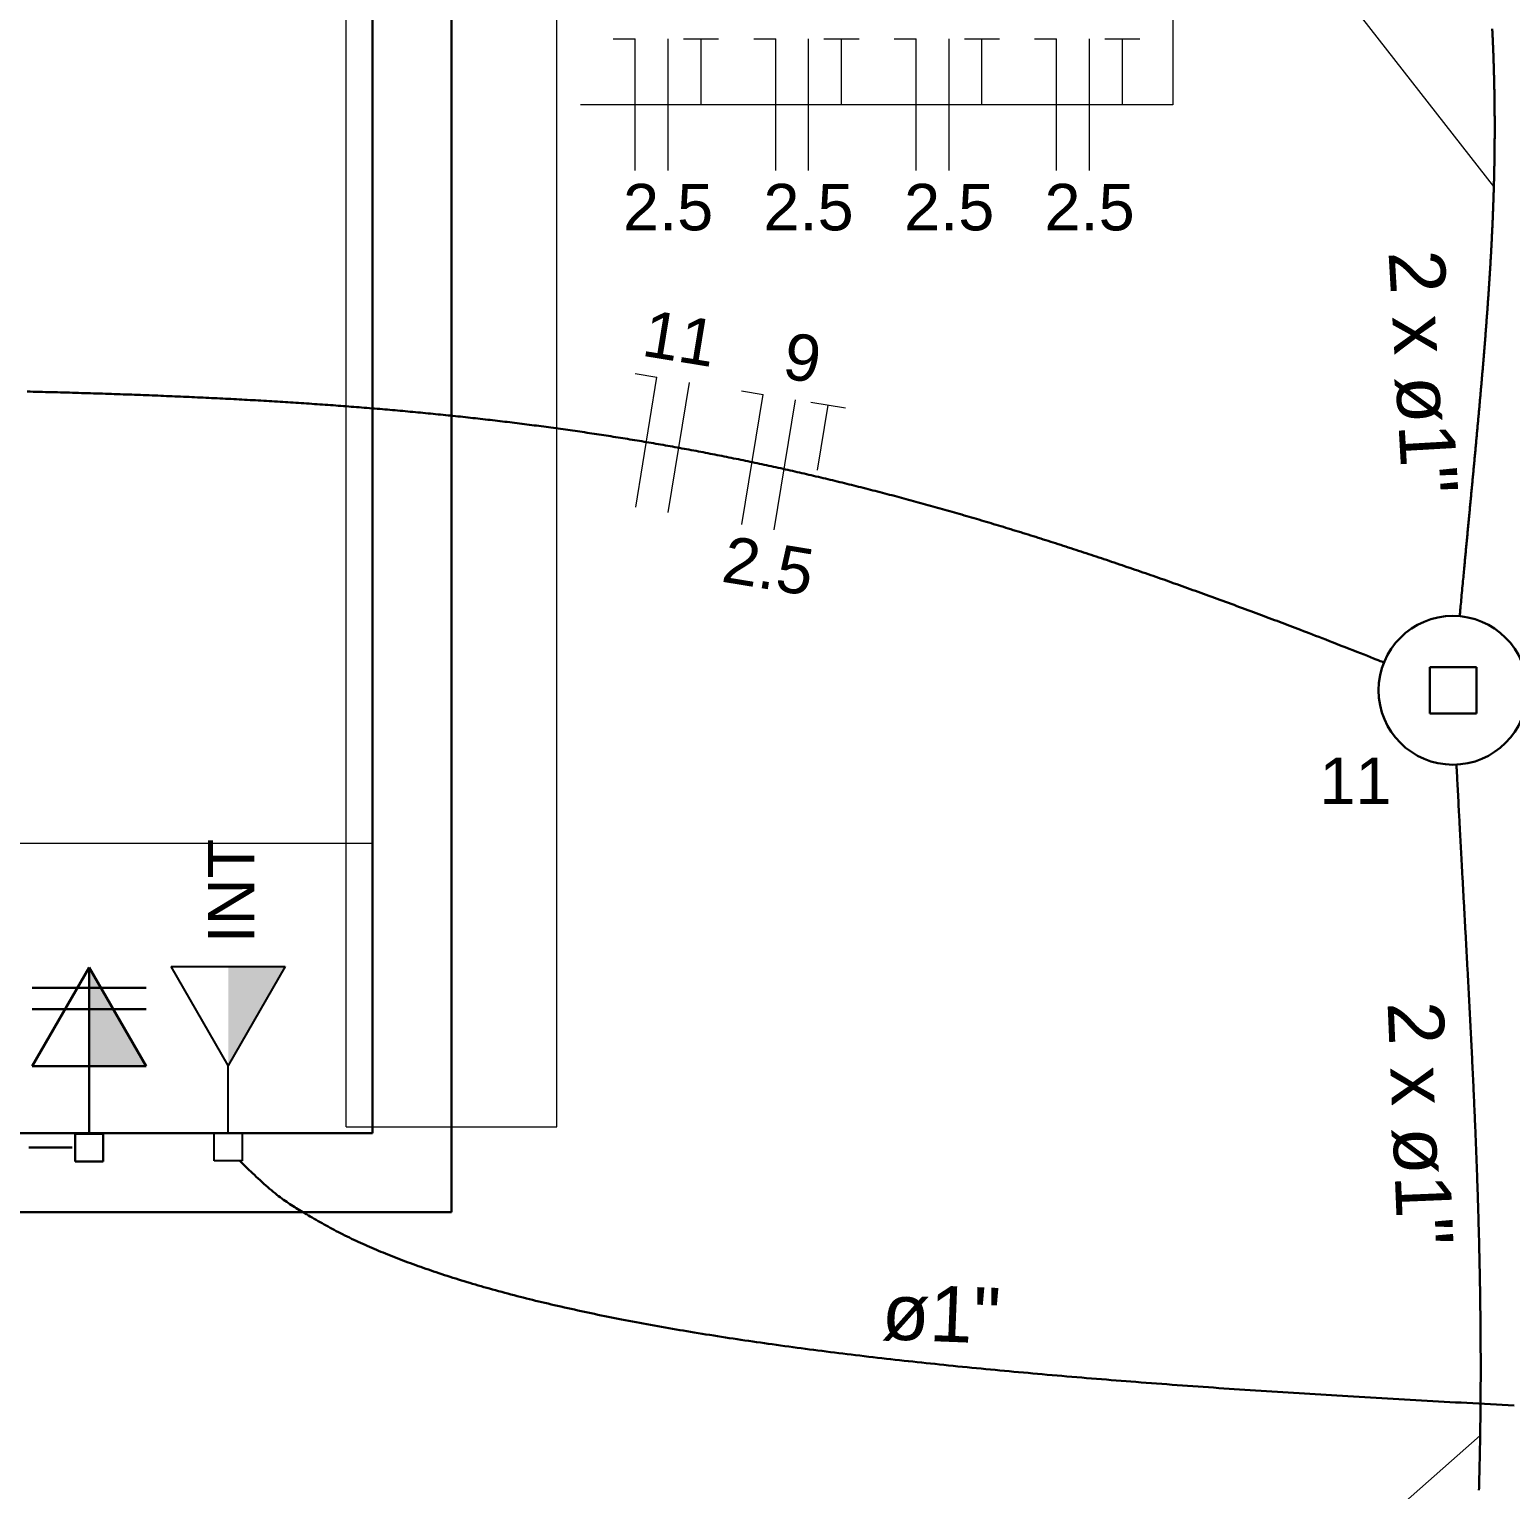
# Model space of a CAD drawing. Header units: millimetres. Extents: x 0 to 55.3, y 20.8 to 61.4.
# Drawn here: x 3.998 to 6.808, y 38.699 to 41.471 of the extents above; entities that cross this region are included whole.
import ezdxf

# ---------------------------------------------------------------- set-up
doc = ezdxf.new("R2010")
doc.units = ezdxf.units.MM
for name, color, linetype, lineweight in [('ARQ_-_ALV_5', 1, 'Continuous', 30), ('EL-Condutos', 4, 'Continuous', 30), ('EL-Fios', 2, 'Continuous', 20), ('EL-Textos_condutos', 2, 'Continuous', 20), ('EL-Textos_fios', 2, 'Continuous', 20), ('EL-Textos_pontos', 2, 'Continuous', 30), ('FINA', 8, 'Continuous', 5), ('P-SIMBOL', 3, 'Continuous', 30), ('TE-Condutos', 3, 'Continuous', 30), ('TE-Textos_condutos', 7, 'Continuous', 20), ('TE-Textos_pontos', 2, 'Continuous', 30)]:
    doc.layers.add(name, color=color, linetype=linetype, lineweight=lineweight)
doc.styles.add('Arial', font='Arial')

msp = doc.modelspace()

# ---------------------------------------------------------------- hatches: boundary and pattern name
at = {"linetype": 'Continuous'}
msp.add_hatch(color=3, dxfattribs=at).paths.add_polyline_path([(4.374532, 39.691449), (4.374532, 39.503949), (4.482532, 39.691449)])
at = {"layer": 'P-SIMBOL', "linetype": 'Continuous'}
msp.add_hatch(color=256, dxfattribs=at).paths.add_polyline_path([(4.110502, 39.502299), (4.110502, 39.689849), (4.218752, 39.502349)])

# ---------------------------------------------------------------- linework, layer by layer
at = {"color": 3}
for p, q in [((4.266532, 39.691449), (4.482532, 39.691449)), ((4.374532, 39.503949), (4.266532, 39.691449)), ((4.482532, 39.691449), (4.374532, 39.503949)), ((4.374532, 39.375449), (4.374532, 39.503949)), ((4.348032, 39.375449), (4.401032, 39.375449)), ((4.348032, 39.322449), (4.348032, 39.375449)), ((4.401032, 39.375449), (4.401032, 39.322449)), ((4.401032, 39.322449), (4.348032, 39.322449))]:
    msp.add_line(p, q, dxfattribs=at)
at = {"layer": 'ARQ_-_ALV_5'}
for p, q in [((4.648502, 40.376499), (4.648502, 41.875499)), ((4.798502, 40.376499), (4.798502, 41.875499)), ((4.648502, 39.375499), (4.648502, 40.376499)), ((4.798502, 40.376499), (4.798502, 39.225499)), ((1.650002, 39.375499), (4.648502, 39.375499)), ((1.650002, 39.225499), (4.798502, 39.225499))]:
    msp.add_line(p, q, dxfattribs=at)
at = {"layer": 'EL-Condutos', "linetype": 'Continuous', "flags": 128}
for points in [[(6.712027, 40.357023), (6.712053, 40.357305), (6.712129, 40.358125), (6.712252, 40.359448), (6.712419, 40.361237), (6.712625, 40.363455), (6.712868, 40.366065), (6.713144, 40.36903), (6.71345, 40.372315), (6.713783, 40.375883), (6.714138, 40.379696), (6.714513, 40.383718), (6.714904, 40.387913), (6.715308, 40.392244), (6.715721, 40.396675), (6.716141, 40.401168), (6.716563, 40.405687), (6.716984, 40.410195), (6.717402, 40.414656), (6.717811, 40.419034), (6.71821, 40.42329), (6.718581, 40.42725), (6.71894, 40.431072), (6.719287, 40.434768), (6.719624, 40.438345), (6.719951, 40.441814), (6.720268, 40.445183), (6.720578, 40.448462), (6.72088, 40.451661), (6.721176, 40.454787), (6.721466, 40.457852), (6.721751, 40.460863), (6.722033, 40.463831), (6.722311, 40.466765), (6.722588, 40.469673), (6.722863, 40.472565), (6.723137, 40.47545), (6.723412, 40.478339), (6.723688, 40.481239), (6.723966, 40.48416), (6.724247, 40.487112), (6.724522, 40.489994), (6.7248, 40.492912), (6.725081, 40.495861), (6.725364, 40.49884), (6.725651, 40.501847), (6.725939, 40.504879), (6.72623, 40.507934), (6.726523, 40.51101), (6.726818, 40.514103), (6.727114, 40.517213), (6.727412, 40.520336), (6.72771, 40.52347), (6.72801, 40.526612), (6.72831, 40.529761), (6.72861, 40.532914), (6.728911, 40.536069), (6.729212, 40.539223), (6.729512, 40.542374), (6.729812, 40.54552), (6.730111, 40.548658), (6.730399, 40.55168), (6.730686, 40.554692), (6.730973, 40.557697), (6.731259, 40.560694), (6.731544, 40.563684), (6.731828, 40.566668), (6.732112, 40.569645), (6.732395, 40.572618), (6.732678, 40.575586), (6.732961, 40.57855), (6.733243, 40.58151), (6.733525, 40.584468), (6.733806, 40.587423), (6.734087, 40.590377), (6.734369, 40.59333), (6.73465, 40.596282), (6.73493, 40.599235), (6.735211, 40.602188), (6.735492, 40.605143), (6.735773, 40.6081), (6.736045, 40.610962), (6.736317, 40.613827), (6.736589, 40.616694), (6.736861, 40.619563), (6.737134, 40.622434), (6.737406, 40.625306), (6.737678, 40.62818), (6.73795, 40.631055), (6.738222, 40.633931), (6.738494, 40.636809), (6.738766, 40.639687), (6.739038, 40.642566), (6.73931, 40.645446), (6.739581, 40.648326), (6.739853, 40.651206), (6.740124, 40.654087), (6.740395, 40.656967), (6.740666, 40.659847), (6.740936, 40.662727), (6.741206, 40.665607), (6.741468, 40.668397), (6.741729, 40.671187), (6.74199, 40.673976), (6.742251, 40.676765), (6.742512, 40.679553), (6.742772, 40.682341), (6.743032, 40.685128), (6.743291, 40.687915), (6.743551, 40.690702), (6.74381, 40.693489), (6.744068, 40.696275), (6.744327, 40.699061), (6.744585, 40.701848), (6.744843, 40.704634), (6.7451, 40.70742), (6.745357, 40.710206), (6.745614, 40.712992), (6.74587, 40.715778), (6.746127, 40.718564), (6.746382, 40.721351), (6.746631, 40.724057), (6.746878, 40.726764), (6.747126, 40.729471), (6.747373, 40.732177), (6.74762, 40.734885), (6.747866, 40.737592), (6.748112, 40.740299), (6.748358, 40.743006), (6.748603, 40.745714), (6.748848, 40.748422), (6.749092, 40.751129), (6.749337, 40.753837), (6.74958, 40.756545), (6.749824, 40.759253), (6.750066, 40.761961), (6.750309, 40.764669), (6.750551, 40.767377), (6.750792, 40.770086), (6.751033, 40.772794), (6.751274, 40.775502), (6.751507, 40.778138), (6.751741, 40.780774), (6.751974, 40.783411), (6.752206, 40.786047), (6.752438, 40.788683), (6.752669, 40.79132), (6.7529, 40.793956), (6.75313, 40.796592), (6.75336, 40.799228), (6.753589, 40.801865), (6.753818, 40.804501), (6.754046, 40.807138), (6.754274, 40.809774), (6.754501, 40.812411), (6.754728, 40.815047), (6.754954, 40.817684), (6.75518, 40.820321), (6.755404, 40.822957), (6.755629, 40.825594), (6.755853, 40.828231), (6.75607, 40.830804), (6.756288, 40.833378), (6.756504, 40.835951), (6.75672, 40.838524), (6.756936, 40.841098), (6.757151, 40.843672), (6.757365, 40.846245), (6.757579, 40.848819), (6.757792, 40.851393), (6.758004, 40.853967), (6.758216, 40.856541), (6.758427, 40.859115), (6.758637, 40.861689), (6.758847, 40.864263), (6.759056, 40.866837), (6.759264, 40.869411), (6.759472, 40.871985), (6.759679, 40.874559), (6.759885, 40.877134), (6.760091, 40.879708), (6.760292, 40.882227), (6.760491, 40.884747), (6.760691, 40.887266), (6.760889, 40.889786), (6.761087, 40.892305), (6.761284, 40.894825), (6.76148, 40.897344), (6.761675, 40.899864), (6.76187, 40.902384), (6.762064, 40.904904), (6.762258, 40.907423), (6.76245, 40.909943), (6.762642, 40.912463), (6.762833, 40.914983), (6.763023, 40.917503), (6.763212, 40.920023), (6.763401, 40.922544), (6.763589, 40.925064), (6.763775, 40.927584), (6.763962, 40.930105), (6.764143, 40.932578), (6.764324, 40.935052), (6.764505, 40.937526), (6.764684, 40.94), (6.764863, 40.942474), (6.76504, 40.944948), (6.765217, 40.947422), (6.765393, 40.949896), (6.765568, 40.95237), (6.765743, 40.954845), (6.765916, 40.957319), (6.766088, 40.959793), (6.76626, 40.962268), (6.766431, 40.964742), (6.766601, 40.967217), (6.76677, 40.969691), (6.766938, 40.972166), (6.767105, 40.974641), (6.767271, 40.977116), (6.767436, 40.979591), (6.767598, 40.982027), (6.767759, 40.984464), (6.767918, 40.986901), (6.768077, 40.989338), (6.768235, 40.991775), (6.768392, 40.994212), (6.768549, 40.996649), (6.768704, 40.999086), (6.768858, 41.001523), (6.769011, 41.003961), (6.769163, 41.006398), (6.769314, 41.008836), (6.769464, 41.011273), (6.769614, 41.013711), (6.769762, 41.016148), (6.769909, 41.018586), (6.770055, 41.021023), (6.7702, 41.023461), (6.770344, 41.025899), (6.770487, 41.028337), (6.770627, 41.030745), (6.770766, 41.033154), (6.770904, 41.035562), (6.771041, 41.037971), (6.771178, 41.040379), (6.771312, 41.042788), (6.771446, 41.045196), (6.771579, 41.047605), (6.771711, 41.050014), (6.771841, 41.052423), (6.771971, 41.054832), (6.772099, 41.057241), (6.772227, 41.05965), (6.772353, 41.062059), (6.772478, 41.064468), (6.772602, 41.066877), (6.772725, 41.069286), (6.772847, 41.071696), (6.772967, 41.074105), (6.773086, 41.076514), (6.773204, 41.078903), (6.77332, 41.081291), (6.773435, 41.08368), (6.773548, 41.086068), (6.773661, 41.088457), (6.773772, 41.090846), (6.773883, 41.093235), (6.773992, 41.095623), (6.7741, 41.098012), (6.774206, 41.100401), (6.774312, 41.10279), (6.774416, 41.105179), (6.774519, 41.107568), (6.774621, 41.109957), (6.774722, 41.112347), (6.774821, 41.114736), (6.774919, 41.117125), (6.775016, 41.119514), (6.775112, 41.121904), (6.775207, 41.124293), (6.775299, 41.12667), (6.775391, 41.129048), (6.775481, 41.131425), (6.77557, 41.133802), (6.775658, 41.136179), (6.775745, 41.138557), (6.77583, 41.140934), (6.775914, 41.143312), (6.775996, 41.145689), (6.776078, 41.148067), (6.776158, 41.150444), (6.776237, 41.152822), (6.776314, 41.155199), (6.77639, 41.157577), (6.776465, 41.159955), (6.776539, 41.162333), (6.776611, 41.164711), (6.776682, 41.167088), (6.776752, 41.169466), (6.77682, 41.171844), (6.776887, 41.174219), (6.776952, 41.176593), (6.777017, 41.178968), (6.777079, 41.181342), (6.777141, 41.183717), (6.777201, 41.186091), (6.77726, 41.188466), (6.777317, 41.19084), (6.777373, 41.193215), (6.777428, 41.19559), (6.777481, 41.197964), (6.777533, 41.200339), (6.777584, 41.202714), (6.777633, 41.205089), (6.777681, 41.207464), (6.777727, 41.209838), (6.777772, 41.212213), (6.777816, 41.214588), (6.777858, 41.216963), (6.777898, 41.219338), (6.777938, 41.221718), (6.777976, 41.224099), (6.778013, 41.226479), (6.778048, 41.228859), (6.778082, 41.231239), (6.778114, 41.23362), (6.778145, 41.236), (6.778174, 41.23838), (6.778202, 41.240761), (6.778229, 41.243141), (6.778254, 41.245521), (6.778278, 41.247902), (6.7783, 41.250282), (6.778321, 41.252663), (6.77834, 41.255043), (6.778358, 41.257424), (6.778374, 41.259804), (6.778389, 41.262185), (6.778402, 41.264565), (6.778414, 41.266946), (6.778425, 41.26934), (6.778434, 41.271735), (6.778442, 41.274129), (6.778448, 41.276524), (6.778452, 41.278918), (6.778455, 41.281313), (6.778457, 41.283708), (6.778457, 41.286102), (6.778456, 41.288497), (6.778453, 41.290891), (6.778448, 41.293286), (6.778442, 41.29568), (6.778435, 41.298075), (6.778426, 41.30047), (6.778415, 41.302864), (6.778403, 41.305259), (6.77839, 41.307653), (6.778375, 41.310048), (6.778358, 41.312442), (6.77834, 41.314837), (6.77832, 41.317254), (6.778299, 41.319672), (6.778276, 41.322089), (6.778251, 41.324507), (6.778225, 41.326924), (6.778198, 41.329342), (6.778169, 41.331759), (6.778138, 41.334176), (6.778106, 41.336594), (6.778072, 41.339011), (6.778036, 41.341428), (6.777999, 41.343846), (6.777961, 41.346263), (6.777921, 41.34868), (6.777879, 41.351097), (6.777836, 41.353515), (6.777791, 41.355932), (6.777745, 41.358349), (6.777697, 41.360766), (6.777648, 41.363183), (6.777596, 41.365632), (6.777542, 41.368081), (6.777488, 41.37053), (6.777431, 41.372979), (6.777373, 41.375427), (6.777313, 41.377876), (6.777252, 41.380325), (6.777189, 41.382774), (6.777124, 41.385222), (6.777058, 41.387671), (6.776991, 41.390119), (6.776921, 41.392568), (6.77685, 41.395016), (6.776778, 41.397465), (6.776704, 41.399913), (6.776628, 41.402362), (6.776551, 41.40481), (6.776472, 41.407258), (6.776391, 41.409706), (6.776309, 41.412154), (6.776224, 41.414643), (6.776137, 41.417132), (6.776049, 41.419621), (6.775959, 41.42211), (6.775867, 41.424599), (6.775774, 41.427087), (6.775679, 41.429576), (6.775582, 41.432064), (6.775484, 41.434553), (6.775384, 41.437041), (6.775283, 41.43953), (6.77518, 41.442018), (6.775075, 41.444506), (6.774969, 41.446994), (6.774861, 41.449482), (6.774751, 41.45197), (6.77464, 41.454458), (6.774527, 41.456946), (6.774413, 41.459434), (6.774297, 41.461922), (6.774177, 41.464459), (6.774055, 41.466997), (6.773932, 41.469534), (6.773807, 41.472071)], [(6.56824, 40.268897), (6.56777, 40.269082), (6.566402, 40.269622), (6.564197, 40.270492), (6.561215, 40.271668), (6.557517, 40.273126), (6.553165, 40.274842), (6.54822, 40.27679), (6.542742, 40.278948), (6.536792, 40.28129), (6.530432, 40.283793), (6.523722, 40.286432), (6.516724, 40.289183), (6.509498, 40.292021), (6.502105, 40.294923), (6.494607, 40.297864), (6.487064, 40.30082), (6.479538, 40.303766), (6.472088, 40.306678), (6.464777, 40.309533), (6.457666, 40.312306), (6.451032, 40.314887), (6.444625, 40.317376), (6.43843, 40.319777), (6.432431, 40.322098), (6.426613, 40.324343), (6.42096, 40.32652), (6.415457, 40.328635), (6.410088, 40.330694), (6.404838, 40.332702), (6.399691, 40.334666), (6.394632, 40.336593), (6.389645, 40.338487), (6.384715, 40.340356), (6.379825, 40.342206), (6.374962, 40.344042), (6.370108, 40.345872), (6.365249, 40.3477), (6.360369, 40.349533), (6.355453, 40.351378), (6.350485, 40.35324), (6.345618, 40.355063), (6.340692, 40.356906), (6.33571, 40.358768), (6.330678, 40.360647), (6.325598, 40.362542), (6.320475, 40.364451), (6.315312, 40.366373), (6.310114, 40.368305), (6.304884, 40.370247), (6.299627, 40.372197), (6.294346, 40.374153), (6.289045, 40.376114), (6.283728, 40.378077), (6.2784, 40.380042), (6.273064, 40.382007), (6.267724, 40.38397), (6.262384, 40.38593), (6.257048, 40.387885), (6.25172, 40.389833), (6.246404, 40.391773), (6.241267, 40.393644), (6.236143, 40.395507), (6.231032, 40.397361), (6.225933, 40.399207), (6.220845, 40.401046), (6.215767, 40.402877), (6.210697, 40.404702), (6.205636, 40.40652), (6.200581, 40.408332), (6.195531, 40.410139), (6.190487, 40.41194), (6.185446, 40.413736), (6.180408, 40.415528), (6.175371, 40.417316), (6.170335, 40.4191), (6.165299, 40.420881), (6.160261, 40.422658), (6.155221, 40.424433), (6.150178, 40.426206), (6.14513, 40.427977), (6.140224, 40.429696), (6.135313, 40.431412), (6.130397, 40.433128), (6.125476, 40.434841), (6.120552, 40.436553), (6.115624, 40.438262), (6.110692, 40.43997), (6.105757, 40.441675), (6.100819, 40.443378), (6.095878, 40.445079), (6.090935, 40.446777), (6.085989, 40.448473), (6.081041, 40.450165), (6.076091, 40.451855), (6.07114, 40.453542), (6.066188, 40.455225), (6.061234, 40.456905), (6.05628, 40.458582), (6.051325, 40.460256), (6.04637, 40.461925), (6.041548, 40.463547), (6.036725, 40.465164), (6.031903, 40.466779), (6.02708, 40.468389), (6.022257, 40.469997), (6.017434, 40.4716), (6.01261, 40.4732), (6.007786, 40.474797), (6.002961, 40.47639), (5.998135, 40.47798), (5.993309, 40.479566), (5.988482, 40.481149), (5.983654, 40.482729), (5.978826, 40.484305), (5.973996, 40.485877), (5.969165, 40.487447), (5.964333, 40.489012), (5.9595, 40.490575), (5.954666, 40.492134), (5.94983, 40.493689), (5.945111, 40.495204), (5.940391, 40.496715), (5.935669, 40.498223), (5.930946, 40.499728), (5.926222, 40.501229), (5.921497, 40.502728), (5.91677, 40.504222), (5.912042, 40.505714), (5.907313, 40.507202), (5.902583, 40.508687), (5.897851, 40.510168), (5.893118, 40.511646), (5.888385, 40.51312), (5.88365, 40.514591), (5.878914, 40.516059), (5.874177, 40.517523), (5.869438, 40.518983), (5.864699, 40.52044), (5.859959, 40.521893), (5.855217, 40.523343), (5.850578, 40.524757), (5.845938, 40.526168), (5.841296, 40.527576), (5.836654, 40.52898), (5.832011, 40.530381), (5.827367, 40.531778), (5.822721, 40.533171), (5.818075, 40.534561), (5.813428, 40.535947), (5.80878, 40.53733), (5.80413, 40.538709), (5.79948, 40.540085), (5.794828, 40.541457), (5.790176, 40.542825), (5.785522, 40.544189), (5.780867, 40.54555), (5.776212, 40.546908), (5.771555, 40.548261), (5.766897, 40.549611), (5.762238, 40.550958), (5.757666, 40.552275), (5.753093, 40.553589), (5.748519, 40.554899), (5.743944, 40.556205), (5.739367, 40.557508), (5.73479, 40.558807), (5.730212, 40.560103), (5.725632, 40.561394), (5.721052, 40.562683), (5.716471, 40.563967), (5.711888, 40.565248), (5.707305, 40.566525), (5.70272, 40.567798), (5.698135, 40.569068), (5.693548, 40.570334), (5.68896, 40.571596), (5.684371, 40.572855), (5.679782, 40.574109), (5.675191, 40.57536), (5.670599, 40.576607), (5.666079, 40.577831), (5.661558, 40.57905), (5.657036, 40.580267), (5.652513, 40.581479), (5.647989, 40.582688), (5.643463, 40.583893), (5.638937, 40.585094), (5.63441, 40.586291), (5.629882, 40.587485), (5.625353, 40.588675), (5.620823, 40.589861), (5.616292, 40.591043), (5.61176, 40.592222), (5.607227, 40.593396), (5.602693, 40.594567), (5.598158, 40.595734), (5.593622, 40.596897), (5.589085, 40.598056), (5.584547, 40.599212), (5.580008, 40.600363), (5.575525, 40.601497), (5.571041, 40.602626), (5.566556, 40.603752), (5.56207, 40.604874), (5.557584, 40.605992), (5.553096, 40.607106), (5.548607, 40.608216), (5.544118, 40.609323), (5.539627, 40.610425), (5.535136, 40.611524), (5.530643, 40.612619), (5.52615, 40.61371), (5.521656, 40.614798), (5.51716, 40.615881), (5.512664, 40.61696), (5.508167, 40.618036), (5.503669, 40.619108), (5.49917, 40.620175), (5.49467, 40.621239), (5.49017, 40.622299), (5.485709, 40.623346), (5.481248, 40.624388), (5.476786, 40.625427), (5.472323, 40.626461), (5.467859, 40.627492), (5.463394, 40.628519), (5.458928, 40.629542), (5.454461, 40.630562), (5.449993, 40.631577), (5.445525, 40.632588), (5.441056, 40.633596), (5.436585, 40.6346), (5.432114, 40.635599), (5.427642, 40.636595), (5.42317, 40.637587), (5.418696, 40.638575), (5.414221, 40.639559), (5.409746, 40.640539), (5.405269, 40.641515), (5.400792, 40.642487), (5.39634, 40.64345), (5.391886, 40.644409), (5.387432, 40.645364), (5.382976, 40.646315), (5.37852, 40.647263), (5.374064, 40.648206), (5.369606, 40.649145), (5.365147, 40.650081), (5.360688, 40.651012), (5.356228, 40.65194), (5.351767, 40.652864), (5.347305, 40.653783), (5.342843, 40.654699), (5.338379, 40.655611), (5.333915, 40.656519), (5.32945, 40.657423), (5.324984, 40.658324), (5.320518, 40.65922), (5.31605, 40.660112), (5.311582, 40.661001), (5.307122, 40.661883), (5.302662, 40.662762), (5.298201, 40.663637), (5.293739, 40.664508), (5.289276, 40.665375), (5.284813, 40.666238), (5.280348, 40.667097), (5.275883, 40.667952), (5.271417, 40.668804), (5.266951, 40.669651), (5.262484, 40.670495), (5.258016, 40.671334), (5.253547, 40.67217), (5.249078, 40.673002), (5.244607, 40.67383), (5.240137, 40.674654), (5.235665, 40.675474), (5.231193, 40.676291), (5.22672, 40.677103), (5.222246, 40.677911), (5.217765, 40.678717), (5.213282, 40.679519), (5.2088, 40.680317), (5.204316, 40.681111), (5.199832, 40.681902), (5.195347, 40.682688), (5.190862, 40.683471), (5.186376, 40.684249), (5.181889, 40.685024), (5.177401, 40.685795), (5.172913, 40.686562), (5.168424, 40.687325), (5.163935, 40.688085), (5.159445, 40.68884), (5.154954, 40.689592), (5.150462, 40.69034), (5.14597, 40.691084), (5.141478, 40.691824), (5.136984, 40.69256), (5.13249, 40.693292), (5.127973, 40.694025), (5.123454, 40.694753), (5.118935, 40.695478), (5.114416, 40.696199), (5.109895, 40.696916), (5.105375, 40.697629), (5.100853, 40.698339), (5.096331, 40.699044), (5.091809, 40.699746), (5.087285, 40.700444), (5.082762, 40.701138), (5.078237, 40.701829), (5.073712, 40.702515), (5.069187, 40.703198), (5.064661, 40.703877), (5.060134, 40.704553), (5.055607, 40.705224), (5.051079, 40.705892), (5.046551, 40.706556), (5.042022, 40.707216), (5.037453, 40.707879), (5.032884, 40.708537), (5.028314, 40.709192), (5.023744, 40.709843), (5.019173, 40.71049), (5.014601, 40.711134), (5.010029, 40.711774), (5.005457, 40.71241), (5.000884, 40.713042), (4.99631, 40.713671), (4.991736, 40.714296), (4.987162, 40.714917), (4.982587, 40.715535), (4.978011, 40.716149), (4.973435, 40.716759), (4.968859, 40.717366), (4.964282, 40.717969), (4.959704, 40.718568), (4.955126, 40.719164), (4.950548, 40.719756), (4.945913, 40.720352), (4.941278, 40.720944), (4.936643, 40.721532), (4.932007, 40.722116), (4.927371, 40.722698), (4.922734, 40.723275), (4.918097, 40.723849), (4.913459, 40.724419), (4.908821, 40.724985), (4.904183, 40.725548), (4.899544, 40.726108), (4.894904, 40.726664), (4.890264, 40.727216), (4.885624, 40.727765), (4.880984, 40.72831), (4.876342, 40.728852), (4.871701, 40.72939), (4.867059, 40.729925), (4.862417, 40.730456), (4.857774, 40.730984), (4.853059, 40.731516), (4.848344, 40.732045), (4.843629, 40.73257), (4.838913, 40.733092), (4.834196, 40.73361), (4.82948, 40.734125), (4.824763, 40.734636), (4.820045, 40.735144), (4.815327, 40.735648), (4.810609, 40.736149), (4.805891, 40.736647), (4.801172, 40.737141), (4.796453, 40.737631), (4.791733, 40.738119), (4.787013, 40.738603), (4.782293, 40.739083), (4.777572, 40.73956), (4.772851, 40.740034), (4.76813, 40.740505), (4.763408, 40.740972), (4.758598, 40.741445), (4.753788, 40.741914), (4.748978, 40.74238), (4.744167, 40.742842), (4.739356, 40.743301), (4.734545, 40.743757), (4.729734, 40.744209), (4.724922, 40.744658), (4.720109, 40.745104), (4.715297, 40.745546), (4.710484, 40.745985), (4.705671, 40.746421), (4.700858, 40.746854), (4.696044, 40.747284), (4.69123, 40.74771), (4.686416, 40.748133), (4.681601, 40.748553), (4.676786, 40.74897), (4.671971, 40.749384), (4.667156, 40.749794), (4.662237, 40.75021), (4.657317, 40.750623), (4.652398, 40.751033), (4.647478, 40.751439), (4.642558, 40.751843), (4.637637, 40.752243), (4.632716, 40.75264), (4.627795, 40.753034), (4.622874, 40.753425), (4.617953, 40.753812), (4.613031, 40.754197), (4.608109, 40.754578), (4.603187, 40.754957), (4.598264, 40.755332), (4.593342, 40.755705), (4.588419, 40.756074), (4.583495, 40.756441), (4.578572, 40.756804), (4.573649, 40.757165), (4.568725, 40.757522), (4.563681, 40.757886), (4.558638, 40.758246), (4.553594, 40.758603), (4.54855, 40.758957), (4.543506, 40.759308), (4.538462, 40.759657), (4.533417, 40.760002), (4.528372, 40.760344), (4.523327, 40.760684), (4.518282, 40.76102), (4.513237, 40.761354), (4.508191, 40.761684), (4.503146, 40.762012), (4.4981, 40.762337), (4.493054, 40.76266), (4.488007, 40.762979), (4.482961, 40.763296), (4.477915, 40.76361), (4.472868, 40.763921), (4.467821, 40.764229), (4.462639, 40.764543), (4.457457, 40.764854), (4.452275, 40.765162), (4.447093, 40.765468), (4.44191, 40.76577), (4.436728, 40.76607), (4.431545, 40.766367), (4.426362, 40.766662), (4.421179, 40.766953), (4.415995, 40.767242), (4.410812, 40.767529), (4.405628, 40.767812), (4.400444, 40.768093), (4.39526, 40.768372), (4.390076, 40.768647), (4.384891, 40.768921), (4.379707, 40.769191), (4.374522, 40.769459), (4.369337, 40.769725), (4.364152, 40.769988), (4.358816, 40.770256), (4.35348, 40.770521), (4.348144, 40.770784), (4.342807, 40.771044), (4.337471, 40.771302), (4.332134, 40.771557), (4.326798, 40.771809), (4.321461, 40.77206), (4.316124, 40.772307), (4.310787, 40.772552), (4.305451, 40.772795), (4.300114, 40.773035), (4.294777, 40.773273), (4.28944, 40.773508), (4.284104, 40.773741), (4.278767, 40.773971), (4.273431, 40.7742), (4.268095, 40.774425), (4.262759, 40.774649), (4.257423, 40.77487), (4.251922, 40.775096), (4.246421, 40.775319), (4.24092, 40.77554), (4.235419, 40.775759), (4.229918, 40.775975), (4.224417, 40.776189), (4.218915, 40.776401), (4.213413, 40.77661), (4.207911, 40.776817), (4.202409, 40.777022), (4.196906, 40.777224), (4.191402, 40.777425), (4.185898, 40.777623), (4.180393, 40.777819), (4.174887, 40.778012), (4.16938, 40.778204), (4.163872, 40.778394), (4.158363, 40.778581), (4.152853, 40.778766), (4.147342, 40.77895), (4.141649, 40.779137), (4.135954, 40.779322), (4.130259, 40.779505), (4.124563, 40.779685), (4.118867, 40.779864), (4.113171, 40.78004), (4.107476, 40.780215), (4.101781, 40.780387), (4.096088, 40.780557), (4.090396, 40.780725), (4.084705, 40.780891), (4.079017, 40.781056), (4.07333, 40.781218), (4.067647, 40.781378), (4.061966, 40.781536), (4.056288, 40.781692), (4.050614, 40.781847), (4.044944, 40.781999), (4.039277, 40.78215), (4.033616, 40.782298), (4.027763, 40.78245), (4.021915, 40.7826), (4.016069, 40.782748), (4.010225, 40.782894), (4.004381, 40.783038), (3.998536, 40.78318), (3.992689, 40.78332)], [(6.748558, 38.69721), (6.748683, 38.7016), (6.748807, 38.705989), (6.748927, 38.710379), (6.749045, 38.714768), (6.749161, 38.719158), (6.749274, 38.723548), (6.749385, 38.727937), (6.749493, 38.732327), (6.749599, 38.736717), (6.749702, 38.741107), (6.749802, 38.745442), (6.749899, 38.749777), (6.749993, 38.754112), (6.750085, 38.758447), (6.750175, 38.762782), (6.750263, 38.767117), (6.750348, 38.771452), (6.75043, 38.775788), (6.750511, 38.780123), (6.750589, 38.784458), (6.750664, 38.788794), (6.750737, 38.793129), (6.750808, 38.797465), (6.750877, 38.8018), (6.750943, 38.806136), (6.751007, 38.810471), (6.751068, 38.814807), (6.751127, 38.819142), (6.751184, 38.823478), (6.751238, 38.827814), (6.75129, 38.832101), (6.751339, 38.836387), (6.751386, 38.840674), (6.751431, 38.844961), (6.751474, 38.849248), (6.751514, 38.853534), (6.751552, 38.857821), (6.751588, 38.862108), (6.751622, 38.866395), (6.751653, 38.870682), (6.751682, 38.874969), (6.751709, 38.879256), (6.751734, 38.883543), (6.751757, 38.88783), (6.751777, 38.892117), (6.751796, 38.896404), (6.751812, 38.900691), (6.751826, 38.904978), (6.751837, 38.909265), (6.751847, 38.913552), (6.751855, 38.917796), (6.75186, 38.92204), (6.751863, 38.926284), (6.751864, 38.930528), (6.751863, 38.934772), (6.75186, 38.939016), (6.751855, 38.943259), (6.751848, 38.947503), (6.751839, 38.951747), (6.751828, 38.955991), (6.751815, 38.960235), (6.751799, 38.964479), (6.751782, 38.968723), (6.751763, 38.972967), (6.751741, 38.977211), (6.751718, 38.981455), (6.751693, 38.985699), (6.751665, 38.989943), (6.751636, 38.994187), (6.751605, 38.998431), (6.751572, 39.002637), (6.751537, 39.006844), (6.7515, 39.011051), (6.751462, 39.015257), (6.751421, 39.019464), (6.751378, 39.02367), (6.751334, 39.027877), (6.751288, 39.032084), (6.75124, 39.03629), (6.75119, 39.040497), (6.751138, 39.044703), (6.751084, 39.04891), (6.751028, 39.053116), (6.750971, 39.057323), (6.750912, 39.061529), (6.750851, 39.065735), (6.750788, 39.069942), (6.750723, 39.074148), (6.750657, 39.078354), (6.750588, 39.082561), (6.750519, 39.086736), (6.750448, 39.09091), (6.750375, 39.095085), (6.7503, 39.09926), (6.750223, 39.103435), (6.750145, 39.107609), (6.750065, 39.111784), (6.749984, 39.115959), (6.7499, 39.120133), (6.749816, 39.124308), (6.749729, 39.128483), (6.749641, 39.132657), (6.749551, 39.136832), (6.749459, 39.141006), (6.749366, 39.14518), (6.749271, 39.149355), (6.749174, 39.153529), (6.749076, 39.157703), (6.748976, 39.161878), (6.748875, 39.166052), (6.748773, 39.1702), (6.748669, 39.174349), (6.748563, 39.178497), (6.748456, 39.182646), (6.748348, 39.186794), (6.748238, 39.190942), (6.748126, 39.195091), (6.748013, 39.199239), (6.747898, 39.203387), (6.747782, 39.207535), (6.747665, 39.211683), (6.747546, 39.215831), (6.747425, 39.219979), (6.747303, 39.224127), (6.74718, 39.228275), (6.747055, 39.232423), (6.746929, 39.236571), (6.746801, 39.240719), (6.746672, 39.244867), (6.746541, 39.249014), (6.74641, 39.253142), (6.746277, 39.25727), (6.746143, 39.261397), (6.746008, 39.265525), (6.745871, 39.269652), (6.745733, 39.273779), (6.745593, 39.277907), (6.745453, 39.282034), (6.74531, 39.286161), (6.745167, 39.290288), (6.745022, 39.294416), (6.744877, 39.298543), (6.744729, 39.30267), (6.744581, 39.306797), (6.744431, 39.310924), (6.74428, 39.315051), (6.744128, 39.319178), (6.743974, 39.323305), (6.74382, 39.327431), (6.743664, 39.331558), (6.743507, 39.33567), (6.74335, 39.339783), (6.743191, 39.343895), (6.743031, 39.348007), (6.74287, 39.352119), (6.742707, 39.356231), (6.742544, 39.360343), (6.742379, 39.364455), (6.742213, 39.368567), (6.742047, 39.372678), (6.741879, 39.37679), (6.74171, 39.380902), (6.74154, 39.385013), (6.741369, 39.389125), (6.741196, 39.393237), (6.741023, 39.397348), (6.740849, 39.40146), (6.740674, 39.405571), (6.740497, 39.409682), (6.74032, 39.413793), (6.740142, 39.417896), (6.739963, 39.421998), (6.739783, 39.4261), (6.739603, 39.430202), (6.739421, 39.434303), (6.739238, 39.438405), (6.739054, 39.442507), (6.73887, 39.446609), (6.738684, 39.450711), (6.738498, 39.454812), (6.738311, 39.458914), (6.738122, 39.463016), (6.737933, 39.467118), (6.737744, 39.471219), (6.737553, 39.475321), (6.737361, 39.479423), (6.737169, 39.483525), (6.736975, 39.487626), (6.736781, 39.491728), (6.736586, 39.49583), (6.736391, 39.499928), (6.736195, 39.504026), (6.735998, 39.508125), (6.7358, 39.512223), (6.735601, 39.516321), (6.735402, 39.520419), (6.735202, 39.524517), (6.735001, 39.528615), (6.7348, 39.532713), (6.734597, 39.53681), (6.734395, 39.540908), (6.734191, 39.545006), (6.733987, 39.549103), (6.733782, 39.5532), (6.733577, 39.557297), (6.733371, 39.561394), (6.733164, 39.56549), (6.732957, 39.569586), (6.732749, 39.573682), (6.73254, 39.577778), (6.732331, 39.581875), (6.732121, 39.585972), (6.731911, 39.590069), (6.7317, 39.594165), (6.731489, 39.598262), (6.731277, 39.602359), (6.731064, 39.606455), (6.730851, 39.610552), (6.730638, 39.614649), (6.730424, 39.618746), (6.73021, 39.622844), (6.729995, 39.626942), (6.729779, 39.63104), (6.729563, 39.635139), (6.729347, 39.639239), (6.72913, 39.643339), (6.728912, 39.64744), (6.728695, 39.651542), (6.728476, 39.655644), (6.728258, 39.659748), (6.728038, 39.663859), (6.727819, 39.667971), (6.727598, 39.672083), (6.727378, 39.676196), (6.727157, 39.680309), (6.726935, 39.684422), (6.726714, 39.688534), (6.726492, 39.692645), (6.72627, 39.696756), (6.726048, 39.700865), (6.725825, 39.704974), (6.725602, 39.70908), (6.725379, 39.713185), (6.725156, 39.717288), (6.724933, 39.721388), (6.72471, 39.725486), (6.724487, 39.729582), (6.724263, 39.733674), (6.72404, 39.737763), (6.723816, 39.741849), (6.723592, 39.745943), (6.723368, 39.750035), (6.723144, 39.754125), (6.72292, 39.758213), (6.722695, 39.762302), (6.722471, 39.766391), (6.722246, 39.770482), (6.722021, 39.774575), (6.721796, 39.778671), (6.721571, 39.782771), (6.721345, 39.786877), (6.721119, 39.790988), (6.720892, 39.795106), (6.720665, 39.799231), (6.720438, 39.803365), (6.72021, 39.807508), (6.719981, 39.811662), (6.719753, 39.815826), (6.719523, 39.820002), (6.719293, 39.824191), (6.719061, 39.828411), (6.718829, 39.832642), (6.718596, 39.836879), (6.718364, 39.841121), (6.718131, 39.845364), (6.717899, 39.849603), (6.717667, 39.853838), (6.717435, 39.858063), (6.717205, 39.862276), (6.716975, 39.866473), (6.716746, 39.870652), (6.716518, 39.874809), (6.716292, 39.878941), (6.716068, 39.883044), (6.715845, 39.887116), (6.715624, 39.891153), (6.715406, 39.895151), (6.715189, 39.899109), (6.714975, 39.903021), (6.714764, 39.906886), (6.714554, 39.910723), (6.714347, 39.914521), (6.714141, 39.918291), (6.713936, 39.922046), (6.713731, 39.925798), (6.713527, 39.92956), (6.713321, 39.933343), (6.713114, 39.937161), (6.712906, 39.941024), (6.712694, 39.944945), (6.71248, 39.948936), (6.712261, 39.95301), (6.712039, 39.957179), (6.711811, 39.961455), (6.711578, 39.965851), (6.711338, 39.970377), (6.711092, 39.975047), (6.710838, 39.979874), (6.710577, 39.984868), (6.710307, 39.990042), (6.710026, 39.995436), (6.709738, 40.000979), (6.709445, 40.006625), (6.70915, 40.012329), (6.708855, 40.018043), (6.708563, 40.023722), (6.708275, 40.02932), (6.707993, 40.03479), (6.707721, 40.040088), (6.707461, 40.045166), (6.707214, 40.04998), (6.706983, 40.054482), (6.706771, 40.058626), (6.70658, 40.062368), (6.706412, 40.06566), (6.706269, 40.068457), (6.706154, 40.070712), (6.706068, 40.07238), (6.706016, 40.073415), (6.705998, 40.07377)], [(3.996273, 39.347799), (3.998844, 39.347799), (4.001473, 39.347799), (4.004168, 39.347799), (4.006935, 39.347799), (4.009784, 39.347799), (4.01272, 39.347799), (4.015752, 39.347799), (4.018888, 39.347799), (4.022134, 39.347799), (4.02572, 39.347799), (4.029409, 39.347799), (4.03317, 39.347799), (4.036973, 39.347799), (4.040787, 39.347799), (4.044579, 39.347799), (4.04832, 39.347799), (4.051977, 39.347799), (4.055521, 39.347799), (4.05892, 39.347799), (4.062142, 39.347799), (4.065158, 39.347799), (4.067935, 39.347799), (4.070442, 39.347799), (4.072649, 39.347799), (4.074525, 39.347799), (4.076037, 39.347799), (4.077157, 39.347799), (4.077851, 39.347799), (4.078089, 39.347799)]]:
    msp.add_lwpolyline(points, dxfattribs=at)
at = {"layer": 'EL-Fios'}
for p, q in [((5.105452, 41.452899), (5.147152, 41.452899)), ((5.147152, 41.202899), (5.147152, 41.452899)), ((5.209652, 41.202899), (5.209652, 41.452899)), ((5.238802, 41.452899), (5.305452, 41.452899)), ((5.272152, 41.327899), (5.272152, 41.452899)), ((5.372052, 41.452899), (5.413702, 41.452899)), ((5.413702, 41.202899), (5.413702, 41.452899)), ((5.476202, 41.202899), (5.476202, 41.452899)), ((5.505352, 41.452899), (5.572052, 41.452899)), ((5.538702, 41.327899), (5.538702, 41.452899)), ((5.638602, 41.452899), (5.680252, 41.452899)), ((5.680252, 41.202899), (5.680252, 41.452899)), ((5.742752, 41.202899), (5.742752, 41.452899)), ((5.771902, 41.452899), (5.838602, 41.452899)), ((5.805252, 41.327899), (5.805252, 41.452899)), ((5.905152, 41.452899), (5.946802, 41.452899)), ((5.946802, 41.202899), (5.946802, 41.452899)), ((6.009302, 41.202899), (6.009302, 41.452899)), ((6.038502, 41.452899), (6.105152, 41.452899)), ((6.071802, 41.327899), (6.071802, 41.452899)), ((5.147202, 40.817549), (5.188352, 40.810799)), ((5.147952, 40.564099), (5.188352, 40.810799)), ((5.209652, 40.553999), (5.250002, 40.800749)), ((5.348602, 40.784599), (5.389702, 40.777849)), ((5.349352, 40.531149), (5.389702, 40.777849)), ((5.411052, 40.521049), (5.451402, 40.767799)), ((5.480202, 40.763049), (5.545952, 40.752299)), ((5.492902, 40.634349), (5.513102, 40.757699))]:
    msp.add_line(p, q, dxfattribs=at)
at = {"layer": 'EL-Textos_fios'}
for p, q in [((6.776852, 41.172749), (6.167652, 41.952899)), ((6.167652, 41.952899), (6.167652, 41.327899)), ((6.167652, 41.327899), (5.042952, 41.327899)), ((6.750852, 38.800999), (6.233302, 38.345149))]:
    msp.add_line(p, q, dxfattribs=at)
at = {"layer": 'FINA'}
for p, q in [((4.598502, 40.376499), (4.598502, 41.925499)), ((4.998502, 40.376499), (4.998502, 41.925499)), ((4.598502, 39.386999), (4.598502, 40.376499)), ((4.998502, 39.386999), (4.998502, 40.376499)), ((4.648502, 39.925499), (2.250002, 39.925499)), ((4.598502, 39.386999), (4.998502, 39.386999))]:
    msp.add_line(p, q, dxfattribs=at)
at = {"layer": 'P-SIMBOL'}
for p, q in [((6.655302, 40.260299), (6.743802, 40.260299)), ((6.655302, 40.171899), (6.655302, 40.260299)), ((6.743802, 40.260299), (6.743802, 40.171899)), ((6.743802, 40.171899), (6.655302, 40.171899)), ((4.002252, 39.502349), (4.110502, 39.689849)), ((4.110502, 39.689849), (4.110502, 39.502349)), ((4.110502, 39.689849), (4.218752, 39.502349)), ((4.218752, 39.651449), (4.002252, 39.651449)), ((4.218752, 39.610749), (4.002252, 39.610749)), ((4.218752, 39.502349), (4.002252, 39.502349)), ((4.110502, 39.502349), (4.110502, 39.374299)), ((4.083987, 39.374299), (4.137017, 39.374299)), ((4.083987, 39.321299), (4.083987, 39.374299)), ((4.137017, 39.374299), (4.137017, 39.321299)), ((4.137017, 39.321299), (4.083987, 39.321299))]:
    msp.add_line(p, q, dxfattribs=at)
msp.add_circle((6.699302, 40.216099), 0.14125, dxfattribs=at)
at = {"layer": 'TE-Condutos', "linetype": 'Continuous', "flags": 128}
msp.add_lwpolyline([(4.396857, 39.322388), (4.397072, 39.322174), (4.397701, 39.321551), (4.398715, 39.320548), (4.400089, 39.319193), (4.401797, 39.317515), (4.40381, 39.315543), (4.406104, 39.313306), (4.408651, 39.310831), (4.411424, 39.308148), (4.414397, 39.305285), (4.417544, 39.302271), (4.420837, 39.299135), (4.42425, 39.295905), (4.427756, 39.29261), (4.43133, 39.289278), (4.434943, 39.285939), (4.43857, 39.28262), (4.442184, 39.279351), (4.445758, 39.276159), (4.449266, 39.273075), (4.45298, 39.269869), (4.456592, 39.266813), (4.460109, 39.2639), (4.463539, 39.26112), (4.46689, 39.258464), (4.470169, 39.255924), (4.473384, 39.25349), (4.476543, 39.251154), (4.479653, 39.248907), (4.482723, 39.246739), (4.485758, 39.244642), (4.488768, 39.242606), (4.49176, 39.240624), (4.494741, 39.238686), (4.49772, 39.236783), (4.500703, 39.234906), (4.503699, 39.233047), (4.506715, 39.231195), (4.509758, 39.229344), (4.512837, 39.227483), (4.516256, 39.225426), (4.519723, 39.22335), (4.523236, 39.221257), (4.526793, 39.21915), (4.53039, 39.21703), (4.534026, 39.2149), (4.537698, 39.212763), (4.541402, 39.210621), (4.545136, 39.208476), (4.548898, 39.206332), (4.552685, 39.20419), (4.556493, 39.202053), (4.560321, 39.199923), (4.564166, 39.197803), (4.568025, 39.195695), (4.571895, 39.193602), (4.575774, 39.191526), (4.579659, 39.189469), (4.583548, 39.187435), (4.587437, 39.185425), (4.591697, 39.183252), (4.595955, 39.181111), (4.600212, 39.179), (4.604468, 39.176918), (4.608724, 39.174864), (4.61298, 39.172837), (4.617237, 39.170837), (4.621496, 39.168861), (4.625757, 39.166909), (4.630021, 39.16498), (4.634288, 39.163072), (4.638558, 39.161186), (4.642833, 39.159319), (4.647113, 39.157471), (4.651399, 39.15564), (4.655691, 39.153827), (4.659989, 39.152028), (4.664294, 39.150244), (4.668608, 39.148474), (4.672929, 39.146716), (4.677665, 39.144807), (4.68241, 39.142911), (4.687165, 39.14103), (4.69193, 39.139162), (4.696705, 39.137307), (4.701488, 39.135467), (4.706279, 39.13364), (4.711079, 39.131827), (4.715887, 39.130029), (4.720702, 39.128244), (4.725524, 39.126472), (4.730353, 39.124715), (4.735188, 39.122973), (4.740029, 39.121244), (4.744876, 39.119529), (4.749728, 39.117829), (4.754585, 39.116142), (4.759446, 39.11447), (4.764312, 39.112813), (4.769181, 39.111169), (4.774488, 39.109396), (4.779799, 39.10764), (4.785113, 39.1059), (4.790432, 39.104177), (4.795755, 39.102469), (4.801081, 39.100777), (4.806412, 39.099101), (4.811746, 39.09744), (4.817085, 39.095794), (4.822427, 39.094163), (4.827773, 39.092546), (4.833123, 39.090943), (4.838477, 39.089354), (4.843835, 39.087779), (4.849196, 39.086217), (4.854561, 39.084669), (4.85993, 39.083133), (4.865302, 39.081609), (4.870678, 39.080099), (4.876058, 39.0786), (4.881892, 39.076989), (4.887731, 39.075391), (4.893573, 39.073807), (4.89942, 39.072237), (4.90527, 39.07068), (4.911124, 39.069136), (4.916982, 39.067605), (4.922843, 39.066087), (4.928708, 39.064581), (4.934576, 39.063089), (4.940447, 39.061608), (4.946322, 39.06014), (4.9522, 39.058684), (4.958081, 39.05724), (4.963965, 39.055808), (4.969851, 39.054388), (4.975741, 39.052979), (4.981633, 39.051582), (4.987528, 39.050196), (4.993425, 39.048821), (4.999788, 39.04735), (5.006153, 39.045893), (5.012521, 39.044448), (5.018891, 39.043015), (5.025265, 39.041594), (5.03164, 39.040186), (5.038019, 39.038789), (5.0444, 39.037404), (5.050783, 39.036031), (5.057169, 39.034669), (5.063557, 39.033318), (5.069947, 39.031979), (5.07634, 39.03065), (5.082735, 39.029333), (5.089132, 39.028026), (5.095531, 39.02673), (5.101932, 39.025444), (5.108335, 39.024168), (5.114741, 39.022902), (5.121148, 39.021647), (5.128027, 39.02031), (5.134908, 39.018985), (5.141791, 39.01767), (5.148676, 39.016366), (5.155564, 39.015074), (5.162453, 39.013791), (5.169344, 39.01252), (5.176237, 39.011259), (5.183133, 39.010008), (5.19003, 39.008767), (5.196928, 39.007536), (5.203829, 39.006315), (5.210731, 39.005104), (5.217635, 39.003903), (5.224541, 39.002711), (5.231448, 39.001529), (5.238357, 39.000356), (5.245267, 38.999192), (5.252179, 38.998038), (5.259093, 38.996892), (5.266481, 38.995677), (5.27387, 38.994473), (5.281261, 38.993278), (5.288654, 38.992093), (5.296048, 38.990918), (5.303444, 38.989752), (5.310841, 38.988596), (5.318239, 38.987449), (5.325639, 38.986311), (5.333041, 38.985182), (5.340443, 38.984063), (5.347847, 38.982952), (5.355253, 38.98185), (5.362659, 38.980756), (5.370067, 38.979671), (5.377476, 38.978594), (5.384887, 38.977526), (5.392298, 38.976466), (5.399711, 38.975414), (5.407125, 38.97437), (5.415013, 38.973268), (5.422903, 38.972175), (5.430795, 38.97109), (5.438687, 38.970014), (5.446581, 38.968947), (5.454475, 38.967888), (5.462371, 38.966837), (5.470268, 38.965795), (5.478166, 38.964761), (5.486065, 38.963734), (5.493965, 38.962716), (5.501866, 38.961706), (5.509768, 38.960703), (5.517671, 38.959708), (5.525576, 38.958721), (5.53348, 38.957741), (5.541386, 38.956769), (5.549293, 38.955804), (5.557201, 38.954846), (5.565109, 38.953895), (5.573491, 38.952895), (5.581875, 38.951903), (5.590259, 38.950918), (5.598644, 38.949942), (5.60703, 38.948972), (5.615416, 38.94801), (5.623804, 38.947056), (5.632192, 38.946109), (5.640582, 38.945169), (5.648972, 38.944236), (5.657362, 38.94331), (5.665754, 38.942391), (5.674146, 38.941479), (5.682539, 38.940574), (5.690933, 38.939676), (5.699328, 38.938784), (5.707723, 38.937899), (5.716119, 38.93702), (5.724515, 38.936148), (5.732912, 38.935282), (5.741781, 38.934374), (5.75065, 38.933473), (5.75952, 38.932578), (5.76839, 38.931691), (5.777261, 38.93081), (5.786133, 38.929936), (5.795005, 38.929068), (5.803878, 38.928206), (5.812752, 38.927351), (5.821626, 38.926502), (5.830501, 38.92566), (5.839377, 38.924823), (5.848253, 38.923993), (5.857129, 38.923168), (5.866006, 38.92235), (5.874884, 38.921537), (5.883762, 38.92073), (5.892641, 38.919929), (5.90152, 38.919133), (5.910399, 38.918343), (5.919747, 38.917517), (5.929095, 38.916698), (5.938443, 38.915884), (5.947792, 38.915076), (5.957141, 38.914274), (5.966491, 38.913477), (5.975842, 38.912687), (5.985192, 38.911901), (5.994544, 38.911122), (6.003895, 38.910348), (6.013248, 38.909579), (6.0226, 38.908816), (6.031953, 38.908058), (6.041307, 38.907305), (6.050661, 38.906557), (6.060015, 38.905815), (6.06937, 38.905077), (6.078725, 38.904345), (6.08808, 38.903617), (6.097436, 38.902894), (6.107256, 38.902141), (6.117075, 38.901392), (6.126895, 38.900649), (6.136716, 38.899911), (6.146536, 38.899178), (6.156357, 38.89845), (6.166179, 38.897727), (6.176001, 38.897009), (6.185823, 38.896296), (6.195646, 38.895587), (6.205468, 38.894883), (6.215292, 38.894184), (6.225115, 38.893489), (6.234939, 38.892798), (6.244763, 38.892113), (6.254588, 38.891431), (6.264412, 38.890754), (6.274237, 38.890081), (6.284063, 38.889413), (6.293888, 38.888749), (6.304173, 38.888058), (6.314457, 38.887371), (6.324742, 38.886689), (6.335027, 38.886011), (6.345312, 38.885338), (6.355597, 38.884669), (6.365883, 38.884004), (6.376169, 38.883343), (6.386456, 38.882687), (6.396742, 38.882034), (6.407029, 38.881386), (6.417316, 38.880741), (6.427604, 38.8801), (6.437891, 38.879463), (6.448179, 38.87883), (6.458467, 38.878201), (6.468755, 38.877575), (6.479044, 38.876954), (6.489333, 38.876335), (6.499622, 38.87572), (6.510364, 38.875082), (6.521106, 38.874448), (6.531848, 38.873817), (6.542591, 38.87319), (6.553334, 38.872567), (6.564077, 38.871948), (6.574821, 38.871331), (6.585564, 38.870719), (6.596308, 38.87011), (6.607052, 38.869504), (6.617796, 38.868901), (6.62854, 38.868302), (6.639285, 38.867706), (6.65003, 38.867114), (6.660774, 38.866525), (6.671519, 38.865938), (6.682265, 38.865355), (6.69301, 38.864775), (6.703756, 38.864198), (6.714501, 38.863624), (6.725694, 38.863029), (6.736888, 38.862437), (6.748081, 38.861848), (6.759275, 38.861263), (6.770469, 38.86068), (6.781663, 38.8601), (6.792857, 38.859524), (6.804051, 38.85895), (6.815246, 38.858379)], dxfattribs=at)

# ---------------------------------------------------------------- texts
at = {"layer": 'EL-Textos_condutos', "char_height": 0.1059, "width": 0.88956, "attachment_point": 8, "line_spacing_factor": 0.798, "style": 'Arial'}
for insert, rotation in [((6.58739, 40.817018), 273.311486), ((6.581918, 39.391461), 272.400483)]:
    msp.add_mtext('2 x ø1"', dxfattribs=dict(at, insert=insert, rotation=rotation))
at = {"layer": 'EL-Textos_fios', "char_height": 0.08825, "width": 0.3177, "attachment_point": 8, "line_spacing_factor": 0.798, "style": 'Arial'}
for insert in [(5.209502, 41.088121), (5.476002, 41.088121), (5.743002, 41.088121), (6.009502, 41.088121), (6.009502, 41.088121)]:
    msp.add_mtext('2.5', dxfattribs=dict(at, insert=insert))
at = {"layer": 'EL-Textos_fios', "char_height": 0.08825, "attachment_point": 8, "rotation": 350.707466, "line_spacing_factor": 0.798, "style": 'Arial'}
for s, insert, width in [('11', (5.224703, 40.840739), 0.2118), ('9', (5.457203, 40.802739), 0.1059), ('2.5', (5.392703, 40.407739), 0.3177)]:
    msp.add_mtext(s, dxfattribs=dict(at, insert=insert, width=width))
at = {"layer": 'EL-Textos_pontos', "insert": (6.514002, 40.000121), "char_height": 0.08825, "width": 0.2118, "attachment_point": 8, "line_spacing_factor": 0.798, "style": 'Arial'}
msp.add_mtext('11', dxfattribs=at)
at = {"layer": 'TE-Textos_condutos', "insert": (5.72589, 38.976918), "char_height": 0.1059, "width": 0.38124, "attachment_point": 8, "rotation": 357.725358, "line_spacing_factor": 0.798, "style": 'Arial'}
msp.add_mtext('ø1"', dxfattribs=at)
at = {"layer": 'TE-Textos_pontos', "insert": (4.424379, 39.735499), "char_height": 0.08825, "width": 0.3177, "attachment_point": 7, "rotation": 90.00021, "line_spacing_factor": 0.798, "style": 'Arial'}
msp.add_mtext('INT', dxfattribs=at)

doc.saveas('drawing.dxf')
